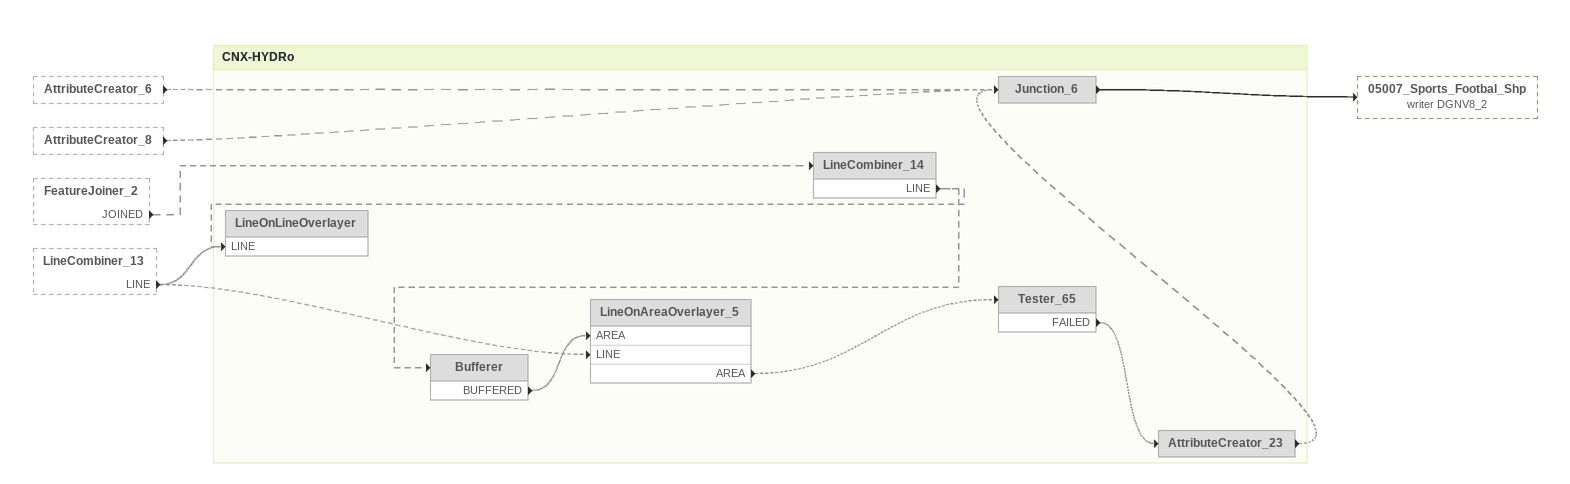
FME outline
AttributeCreator_6 [outside]
    -> Junction_6 [off]
AttributeCreator_8 [outside]
    -> Junction_6 [off]
FeatureJoiner_2 [outside]
    JOINED -> LineCombiner_14 [off]
LineCombiner_13 [outside]
    LINE -> LineOnAreaOverlayer_5 [LINE] [off]
    LINE -> LineOnLineOverlayer [LINE] [off]

Bookmark: CNX-HYDRo
LineCombiner_14 [off]
    LINE -> Bufferer [off]
    LINE -> LineOnLineOverlayer [LINE] [off]
LineOnLineOverlayer [off]
Bufferer [off]
    BUFFERED -> LineOnAreaOverlayer_5 [AREA] [off]
LineOnAreaOverlayer_5 [off]
    AREA -> Tester_65 [off]
Tester_65 [off]
    FAILED -> AttributeCreator_23 [off]
AttributeCreator_23 [off]
    -> Junction_6 [off]
Junction_6 [off]
    -> 05007_Sports_Footbal_Shp (writer DGNV8_2)
